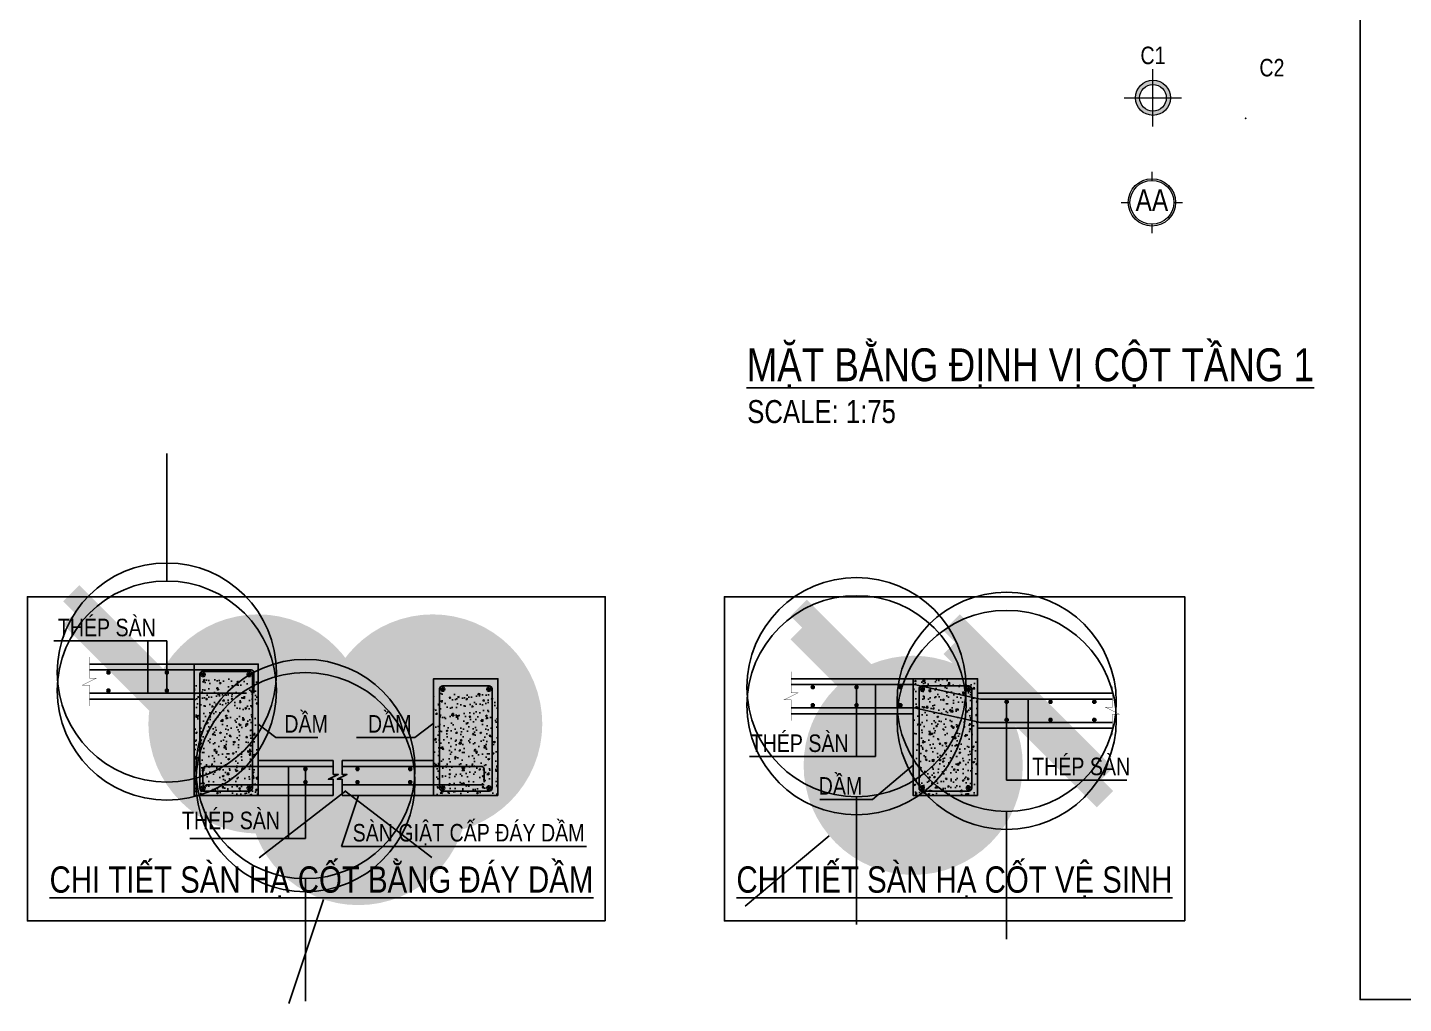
# Model space of a CAD drawing. Header units: millimetres. Extents: x -15201 to 41958, y -45 to 21445.
# Drawn here: x -15201 to 495, y -45 to 11089 of the extents above; entities that cross this region are included whole.
import ezdxf
from ezdxf.enums import TextEntityAlignment as Align

# ---------------------------------------------------------------- set-up
doc = ezdxf.new("R2010")
doc.units = ezdxf.units.MM
doc.linetypes.add('DASHDOT2_DBIM', pattern=[12.7, 6.35, -3.175, 0, -3.175])
for name, color, linetype, lineweight in [('DCE_Block', 8, 'Continuous', 9), ('DCE_Coc', 2, 'Continuous', 13), ('Dce_text', 7, 'Continuous', 13), ('DCE_TextCoc', 2, 'Continuous', 15), ('DCE_ThepChu', 1, 'Continuous', 35), ('DCE_Truc', 8, 'DASHDOT2_DBIM', 13)]:
    doc.layers.add(name, color=color, linetype=linetype, lineweight=lineweight)
doc.layers.add('DCE_Note', color=117, linetype='Continuous')
doc.layers.add('POINTS', color=5, linetype='Continuous')
doc.styles.add('Dce_Text', font='arial.ttf', dxfattribs={"width": 0.8})
doc.styles.add('Dce_Text2', font='arial.ttf', dxfattribs={"width": 0.8})
doc.dimstyles.new('Dce_207MV', dxfattribs={"dimscale": 25, "dimtxt": 2.5, "dimasz": 1.5, "dimexe": 1, "dimexo": 2, "dimgap": 1, "dimtad": 1, "dimdec": 0, "dimrnd": 5, "dimtxsty": 'Dce_Text', "dimblk": 'ARCHTICK', "dimcen": 2.5, "dimclrd": 8, "dimclre": 8, "dimclrt": 3, "dimadec": 0, "dimazin": 0, "dimtfac": 1, "dimtdec": 0, "dimtix": 1, "dimtmove": 2, "dimatfit": 3, "dimldrblk": 'DOTBLANK', "dimfxl": 1, "dimarcsym": 0})
doc.dimstyles.new('Dce_208MV', dxfattribs={"dimscale": 25, "dimtxt": 2.5, "dimasz": 1.5, "dimexe": 1, "dimexo": 2, "dimgap": 1, "dimtad": 1, "dimdec": 0, "dimrnd": 5, "dimtxsty": 'Dce_Text', "dimblk": 'ARCHTICK', "dimcen": 2.5, "dimclrd": 8, "dimclre": 8, "dimclrt": 3, "dimadec": 0, "dimazin": 0, "dimtfac": 1, "dimtdec": 0, "dimtix": 1, "dimtmove": 2, "dimatfit": 3, "dimldrblk": 'ARCHTICK', "dimfxl": 1, "dimarcsym": 0})

# ---------------------------------------------------------------- blocks, each defined once
blk = doc.blocks.new('Block_ALL')
blk.add_lwpolyline([(0, 20917), (41958.1, 20917), (41958.1, 0), (0, 0)], close=True)
blk = doc.blocks.new('Dce_TenTruc')
at = {"layer": 'DCE_Block'}
blk.add_circle((0, 0), 2.7, dxfattribs=at)
at = {"layer": 'DCE_Block', "color": 3}
blk.add_circle((0, 0), 2.5, dxfattribs=at)
at = {"layer": 'DCE_Truc'}
for p, q in [((0, 3.5), (0, 2.5)), ((-3.5, 0), (-2.5, 0)), ((2.5, 0), (3.5, 0)), ((0, -2.5), (0, -3.5))]:
    blk.add_line(p, q, dxfattribs=at)
at = {"layer": 'Dce_text', "color": 2, "style": 'Dce_Text', "width": 0.8}
blk.add_attdef('TRUC', text='', height=2.5, dxfattribs=at).set_placement((0, -1), align=Align.CENTER)
blk = doc.blocks.new('*U136')
at = {"ltscale": 150}
h = blk.add_hatch(color=256, dxfattribs=at)
h.dxf.hatch_style = 1
h.paths.add_polyline_path([(0, 2), (0, 1.52, -0.414214), (1.52, 0), (2, 0, 0.414214)])
h.paths.add_polyline_path([(0, 1.52), (0, 2, 0.414214), (-2, 0), (-1.52, 0, -0.414214)])
h.paths.add_polyline_path([(-1.52, 0), (-2, 0, 0.414214), (0, -2), (0, -1.52, -0.414214)])
h.paths.add_polyline_path([(2, 0), (1.52, 0, -0.414214), (0, -1.52), (0, -2, 0.414214)])
at = {"ltscale": 100}
for p, q in [((0, -3.27), (0, 3.27)), ((-3.27, 0), (3.27, 0))]:
    blk.add_line(p, q, dxfattribs=at)
at = {"ltscale": 150}
for radius in [2, 1.52]:
    blk.add_circle((0, 0), radius, dxfattribs=at)
at = {"layer": 'POINTS', "ltscale": 0.1}
blk.add_point((0, 0), dxfattribs=at)
at = {"layer": 'DCE_TextCoc', "style": 'Dce_Text', "width": 0.8}
blk.add_attdef('PILE.TAG', text='', height=2, dxfattribs=at).set_placement((0, 4.84), align=Align.MIDDLE_CENTER)
blk = doc.blocks.new('*U121')
at = {"layer": 'POINTS', "ltscale": 0.1}
blk.add_point((0, 0), dxfattribs=at)
at = {"style": 'Dce_Text', "width": 0.8}
blk.add_attdef('PILE.TAG2', text='', height=2, dxfattribs=at).set_placement((3, 5.79), align=Align.MIDDLE_CENTER)
blk = doc.blocks.new('DCE_Plan header 1')
at = {"color": 2, "style": 'Dce_Text2', "width": 0.8, "flags": 8}
for tag, p in [('DRAWING-E', (-0.51, 8.25)), ('DRAWING-VN', (-0.51, 0.28))]:
    blk.add_attdef(tag, p, '', height=4, dxfattribs=at)
at = {"color": 11, "lineweight": 35, "style": 'Dce_Text2', "width": 0.8, "flags": 8}
blk.add_attdef('SCALE_1:100', (-0.42, -6.09), '', height=2.8, dxfattribs=at)
blk = doc.blocks.new('Dce_McThepChu')
at = {"color": 0}
for p, q in [((-0.5, 0), (0.5, 0)), ((-0.35, 0.35), (0.35, -0.35)), ((0.35, 0.35), (-0.35, -0.35)), ((0, 0.5), (0, -0.5))]:
    blk.add_line(p, q, dxfattribs=at)
at = {"color": 0, "const_width": 0.0833}
blk.add_lwpolyline([(-0.5, 0, 1), (0.5, 0, 1), (-0.5, 0, 1)], format="xyb", dxfattribs=at)
blk = doc.blocks.new('*U139')
at = {"layer": 'DCE_ThepChu', "xscale": 14, "yscale": 14, "zscale": 18}
for p in [(0, 31), (0, -31)]:
    blk.add_blockref('Dce_McThepChu', p, dxfattribs=at)
blk = doc.blocks.new('*U140')
at = {"layer": 'DCE_ThepChu', "xscale": -14, "yscale": 14, "zscale": 18}
for p in [(0, 22.5), (0, -22.5)]:
    blk.add_blockref('Dce_McThepChu', p, dxfattribs=at)
blk = doc.blocks.new('_ArchTick')
at = {"color": 0, "linetype": 'ByBlock', "const_width": 0.15}
blk.add_lwpolyline([(-0.5, -0.5), (0.5, 0.5)], dxfattribs=at)
blk = doc.blocks.new('_DotBlank')
at = {"color": 0, "linetype": 'ByBlock', "lineweight": -2}
blk.add_line((-0.5, 0), (-1, 0), dxfattribs=at)
blk.add_circle((0, 0), 0.5, dxfattribs=at)
blk = doc.blocks.new('*U143')
at = {"layer": 'DCE_ThepChu', "xscale": 0.4666666666666667, "yscale": 0.4666666666666667, "zscale": 0.6}
for p in [(0, 1.03), (0, -1.03)]:
    blk.add_blockref('Dce_McThepChu', p, dxfattribs=at)
blk = doc.blocks.new('*U144')
at = {"layer": 'DCE_Note', "color": 0, "linetype": 'ByBlock', "lineweight": -2, "transparency": 16777216}
for p in [(-10, 0), (-5, 0), (0, 0)]:
    blk.add_blockref('*U143', p, dxfattribs=at)
blk = doc.blocks.new('*U145')
at = {"layer": 'DCE_ThepChu', "xscale": 0.4666666666666667, "yscale": 0.4666666666666667, "zscale": 0.6}
for p in [(0, 1.03), (0, -1.03)]:
    blk.add_blockref('Dce_McThepChu', p, dxfattribs=at)
blk = doc.blocks.new('*U146')
at = {"layer": 'DCE_Note', "color": 0, "linetype": 'ByBlock', "lineweight": -2, "transparency": 16777216}
for p in [(-10, 0), (-5, 0), (0, 0)]:
    blk.add_blockref('*U145', p, dxfattribs=at)
blk = doc.blocks.new('SanHaCoteDayDam')
at = {"layer": 'DCE_Note'}
h = blk.add_hatch(dxfattribs=at)
h.set_pattern_fill('AR-CONC', scale=0.266667)
h.set_pattern_definition([(50, (417.48, -11665.21), (1.91269382, -0.16733903), [0.2, -2.2]), (355, (417.48, -11665.21), (-0.37000356, 2.0058457), [0.16, -1.76]), (100.451444, (417.6393, -11665.224), (1.54269026, 1.83850664), [0.16997385, -1.8697123]), (46.1842, (417.48, -11664.6767), (2.8459769, -0.44138475), [0.3, -3.3]), (96.635635, (417.717, -11664.7135), (2.49243186, 2.5976496), [0.2549609, -2.80457]), (351.184164, (417.48, -11664.6767), (2.49243185, 2.5976496), [0.24, -2.64]), (21, (417.7466, -11664.81), (1.59175214, -1.07365038), [0.2, -2.2]), (326, (417.7466, -11664.81), (0.6488409, 1.93373345), [0.16, -1.76]), (71.451445, (417.8793, -11664.8995), (2.240593, 0.86008307), [0.16997384, -1.8697123]), (37.5, (417.47994, -11665.21004), (0.03242628, 0.887716944), [0, -1.73866667, 0, -1.78666667, 0, -1.76666667]), (7.5, (417.4799, -11665.21), (0.70151877, 1.051764565), [0, -1.01866667, 0, -1.69866667, 0, -0.67333333]), (327.5, (416.8853, -11665.21004), (1.423526496, -0.060146325), [0, -0.66666667, 0, -2.08, 0, -2.76]), (317.5, (416.6186, -11665.21), (1.55516312, 0.26694662), [0, -0.86666667, 0, -1.38133333, 0, -1.96])])
h.paths.add_polyline_path([(19, 27.64), (26.33, 27.64), (26.33, 14.31), (19, 14.31)])
h = blk.add_hatch(dxfattribs=at)
h.set_pattern_fill('AR-CONC', scale=0.266667)
h.set_pattern_definition([(50, (447.1466, -11665.21), (1.91269382, -0.16733903), [0.2, -2.2]), (355, (447.1466, -11665.21), (-0.37000356, 2.0058457), [0.16, -1.76]), (100.451444, (447.306, -11665.224), (1.54269026, 1.83850664), [0.16997385, -1.8697123]), (46.1842, (447.1466, -11664.6767), (2.8459769, -0.44138475), [0.3, -3.3]), (96.635635, (447.3838, -11664.7135), (2.49243186, 2.5976496), [0.2549609, -2.80457]), (351.184164, (447.1466, -11664.6767), (2.49243185, 2.5976496), [0.24, -2.64]), (21, (447.4133, -11664.81), (1.59175214, -1.07365038), [0.2, -2.2]), (326, (447.4133, -11664.81), (0.6488409, 1.93373345), [0.16, -1.76]), (71.451445, (447.546, -11664.8995), (2.240593, 0.86008307), [0.16997384, -1.8697123]), (37.5, (447.1466, -11665.21004), (0.03242628, 0.887716944), [0, -1.73866667, 0, -1.78666667, 0, -1.76666667]), (7.5, (447.1466, -11665.21), (0.70151877, 1.051764565), [0, -1.01866667, 0, -1.69866667, 0, -0.67333333]), (327.5, (446.55194, -11665.21004), (1.423526496, -0.060146325), [0, -0.66666667, 0, -2.08, 0, -2.76]), (317.5, (446.2853, -11665.21), (1.55516312, 0.26694662), [0, -0.86666667, 0, -1.38133333, 0, -1.96])])
h.paths.add_polyline_path([(46.33, 25.98), (53.66, 25.98), (53.66, 14.31), (46.33, 14.31)])
at = {"layer": 'DCE_Note', "color": 7}
for p, q in [((26.33, 29.31), (7.07, 29.31)), ((19, 25.31), (19, 29.31)), ((19, 25.31), (7.07, 25.31)), ((26.33, 18.31), (34.88, 18.31)), ((26.33, 14.31), (26.33, 18.31)), ((35.88, 18.31), (46.33, 18.31)), ((46.33, 14.31), (46.33, 18.31)), ((53.66, 14.31), (53.66, 18.31)), ((26.33, 14.31), (34.88, 14.31)), ((35.88, 14.31), (53.66, 14.31))]:
    blk.add_line(p, q, dxfattribs=at)
blk.add_lwpolyline([(65.91, 0), (0, 0), (0, 36.99), (65.91, 36.99)], close=True, dxfattribs=at)
at = {"layer": 'DCE_Note', "color": 7, "const_width": 0.0333}
blk.add_lwpolyline([(7.07, 24.51), (7.07, 26.91), (6.27, 26.91), (7.87, 27.71), (7.07, 27.71), (7.07, 30.11)], dxfattribs=at)
at = {"layer": 'DCE_Note', "color": 7}
for points in [[(7.07, 28.64), (25.5, 28.64, -0.414214), (25.83, 28.31), (25.83, 25.98)], [(34.88, 17.64), (20.33, 17.64, 0.414214), (20, 17.31), (20, 15.69)], [(52.09, 15.85), (52.09, 17.31, 0.414214), (51.75, 17.64), (35.88, 17.64)]]:
    blk.add_lwpolyline(points, format="xyb", dxfattribs=at)
for points in [[(19, 29.31), (26.33, 29.31), (26.33, 18.31)], [(53.66, 14.31), (53.66, 27.64), (46.33, 27.64), (46.33, 18.31)], [(7.07, 25.98), (25, 25.98)], [(26.33, 14.31), (19, 14.31), (19, 25.31)], [(34.88, 14.31), (34.88, 16.18), (34.33, 16.18), (35.44, 16.73), (34.88, 16.73), (34.88, 18.31)], [(35.88, 14.31), (35.88, 16.18), (35.33, 16.18), (36.43, 16.73), (35.88, 16.73), (35.88, 18.31)], [(34.88, 15.54), (20.33, 15.54)], [(52.09, 15.54), (35.88, 15.54)], [(46.33, 14.31), (53.66, 14.31)]]:
    blk.add_lwpolyline(points, dxfattribs=at)
for points in [[(20, 28.48), (25.33, 28.48, -0.414214), (25.66, 28.14), (25.66, 15.14, -0.414214), (25.33, 14.81), (20, 14.81, -0.414214), (19.66, 15.14), (19.66, 28.14, -0.414214)], [(47.33, 26.81), (52.66, 26.81, -0.414214), (53, 26.48), (53, 15.14, -0.414214), (52.66, 14.81), (47.33, 14.81, -0.414214), (47, 15.14), (47, 26.48, -0.414214)]]:
    blk.add_lwpolyline(points, format="xyb", close=True, dxfattribs=at)
at = {"layer": 'DCE_Note', "color": 7, "linetype": 'ByBlock', "lineweight": -2, "transparency": 16777216, "xscale": 0.03333333333333333, "yscale": 0.03333333333333333, "zscale": 0.03333333333333333}
for name, p in [('*U139', (9.23, 27.31)), ('*U139', (15.9, 27.31)), ('*U140', (31.7, 16.59)), ('*U140', (37.64, 16.59)), ('*U140', (43.66, 16.59))]:
    blk.add_blockref(name, p, dxfattribs=at)
at = {"layer": 'DCE_Note', "color": 7, "yscale": 0.6, "zscale": 0.6, "rotation": 180}
for p, xscale in [((20.03, 28.11), 0.6), ((25.3, 28.11), -0.6), ((47.36, 26.44), 0.6), ((52.63, 26.44), -0.6)]:
    blk.add_blockref('Dce_McThepChu', p, dxfattribs=dict(at, xscale=xscale))
at = {"layer": 'DCE_Note', "color": 7, "yscale": 0.6, "zscale": 0.6}
for p, xscale in [((20.03, 15.18), -0.6), ((25.3, 15.18), 0.6), ((47.36, 15.18), -0.6), ((52.63, 15.18), 0.6)]:
    blk.add_blockref('Dce_McThepChu', p, dxfattribs=dict(at, xscale=xscale))
at = {"layer": 'DCE_Note', "color": 7, "style": 'Dce_Text2', "width": 0.8}
for s, height, p in [('THÉP SÀN', 2, (3.46, 32.48)), ('DẦM', 2, (29.3, 21.49)), ('DẦM', 2, (38.83, 21.49)), ('THÉP SÀN', 2, (17.63, 10.47)), ('SÀN GIẬT CẤP ĐÁY DẦM', 2, (37.09, 9.07)), ('%%UCHI TIẾT SÀN HẠ CỐT BẰNG ĐÁY DẦM', 3, (2.52, 3.23))]:
    blk.add_text(s, height=height, dxfattribs=at).set_placement(p)
at = {"layer": 'DCE_Note', "color": 7}
for points, dimstyle, override in [([(15.9, 28.34), (15.9, 31.96), (2.99, 31.96)], 'Dce_207MV', {"dimasz": 1}), ([(15.9, 26.28), (15.9, 31.96), (2.99, 31.96)], 'Dce_207MV', {"dimasz": 1}), ([(13.74, 25.98), (13.74, 31.96), (2.99, 31.96)], 'Dce_208MV', {"dimasz": 0.7}), ([(13.74, 28.64), (13.74, 31.96), (2.99, 31.96)], 'Dce_208MV', {"dimasz": 0.7}), ([(26.29, 22.48), (28.32, 20.92), (33.1, 20.92)], 'Dce_207MV', {"dimasz": 1, "dimldrblk": 'Dot'}), ([(46.22, 22.48), (44.2, 20.92), (37.51, 20.92)], 'Dce_207MV', {"dimasz": 1, "dimldrblk": 'Dot'}), ([(29.79, 17.64), (29.79, 9.41), (18.5, 9.41)], 'Dce_208MV', {"dimasz": 0.7}), ([(31.7, 17.34), (31.7, 9.41), (18.5, 9.41)], 'Dce_207MV', {"dimasz": 1}), ([(31.7, 15.84), (31.7, 9.41), (18.5, 9.41)], 'Dce_207MV', {"dimasz": 1}), ([(29.79, 15.54), (29.79, 9.41), (18.5, 9.41)], 'Dce_208MV', {"dimasz": 0.7}), ([(37.74, 14.31), (35.8, 8.51), (63.76, 8.51)], 'Dce_207MV', {"dimasz": 1, "dimldrblk": 'Dot'})]:
    blk.add_leader(points, dimstyle=dimstyle, override=override, dxfattribs=at)
blk = doc.blocks.new('SanHaCoteVeSinh')
at = {"layer": 'DCE_Note'}
h = blk.add_hatch(dxfattribs=at)
h.set_pattern_fill('AR-CONC', scale=0.266667)
h.set_pattern_definition([(50, (604.459, -10465.6563), (1.91269382, -0.16733903), [0.2, -2.2]), (355, (604.459, -10465.6563), (-0.37000356, 2.0058457), [0.16, -1.76]), (100.451444, (604.6185, -10465.6703), (1.54269026, 1.83850664), [0.16997385, -1.8697123]), (46.1842, (604.459, -10465.123), (2.8459769, -0.44138475), [0.3, -3.3]), (96.635635, (604.6962, -10465.1598), (2.49243186, 2.5976496), [0.2549609, -2.80457]), (351.184164, (604.459, -10465.123), (2.49243185, 2.5976496), [0.24, -2.64]), (21, (604.7257, -10465.2563), (1.59175214, -1.07365038), [0.2, -2.2]), (326, (604.7257, -10465.2563), (0.6488409, 1.93373345), [0.16, -1.76]), (71.451445, (604.8584, -10465.3458), (2.240593, 0.86008307), [0.16997384, -1.8697123]), (37.5, (604.4591, -10465.6563), (0.03242628, 0.887716944), [0, -1.73866667, 0, -1.78666667, 0, -1.76666667]), (7.5, (604.4591, -10465.6563), (0.70151877, 1.051764565), [0, -1.01866667, 0, -1.69866667, 0, -0.67333333]), (327.5, (603.8644, -10465.6563), (1.423526496, -0.060146325), [0, -0.66666667, 0, -2.08, 0, -2.76]), (317.5, (603.5977, -10465.6563), (1.55516312, 0.26694662), [0, -0.86666667, 0, -1.38133333, 0, -1.96])])
h.paths.add_polyline_path([(21.53, 27.64), (28.87, 27.64), (28.87, 14.31), (21.53, 14.31)])
at = {"layer": 'DCE_Note', "color": 7}
for p, q in [((28.87, 27.64), (7.61, 27.64)), ((21.53, 23.64), (21.53, 27.64)), ((28.87, 25.98), (44.28, 25.98)), ((21.53, 23.64), (7.61, 23.64)), ((28.87, 21.98), (44.28, 21.98)), ((28.87, 14.31), (28.87, 18.31))]:
    blk.add_line(p, q, dxfattribs=at)
blk.add_lwpolyline([(52.5, 0), (0, 0), (0, 36.99), (52.5, 36.99)], close=True, dxfattribs=at)
at = {"layer": 'DCE_Note', "color": 7, "const_width": 0.0333}
for points in [[(7.61, 22.84), (7.61, 25.24), (6.81, 25.24), (8.41, 26.04), (7.61, 26.04), (7.61, 28.44)], [(44.28, 21.18), (44.28, 23.58), (45.08, 23.58), (43.48, 24.38), (44.28, 24.38), (44.28, 26.78)]]:
    blk.add_lwpolyline(points, dxfattribs=at)
at = {"layer": 'DCE_Note', "color": 7}
for points in [[(7.61, 26.98), (21.64, 26.98), (29.2, 25.31), (44.28, 25.31)], [(21.53, 27.64), (28.87, 27.64), (28.87, 18.31)], [(7.61, 24.31), (21.64, 24.31), (29.2, 22.64), (44.28, 22.64)], [(28.87, 14.31), (21.53, 14.31), (21.53, 23.64)]]:
    blk.add_lwpolyline(points, dxfattribs=at)
blk.add_lwpolyline([(22.53, 26.81), (27.87, 26.81, -0.414214), (28.2, 26.48), (28.2, 15.14, -0.414214), (27.87, 14.81), (22.53, 14.81, -0.414214), (22.2, 15.14), (22.2, 26.48, -0.414214)], format="xyb", close=True, dxfattribs=at)
blk.add_blockref('*U144', (20.07, 25.64), dxfattribs=at)
at = {"layer": 'DCE_Note', "color": 7, "yscale": 0.6, "zscale": 0.6, "rotation": 180}
for p, xscale in [((22.57, 26.44), 0.6), ((27.83, 26.44), -0.6)]:
    blk.add_blockref('Dce_McThepChu', p, dxfattribs=dict(at, xscale=xscale))
at = {"layer": 'DCE_Note', "color": 7, "extrusion": (0, 0, -1), "zscale": -1}
blk.add_blockref('*U146', (-32.19, 23.98), dxfattribs=at)
at = {"layer": 'DCE_Note', "color": 7, "yscale": 0.6, "zscale": 0.6}
for p, xscale in [((22.57, 15.18), -0.6), ((27.83, 15.18), 0.6)]:
    blk.add_blockref('Dce_McThepChu', p, dxfattribs=dict(at, xscale=xscale))
at = {"layer": 'DCE_Note', "color": 7, "style": 'Dce_Text2', "width": 0.8}
for s, height, p in [('THÉP SÀN', 2, (2.99, 19.28)), ('THÉP SÀN', 2, (35.1, 16.63)), ('DẦM', 2, (10.75, 14.41)), ('%%UCHI TIẾT SÀN HẠ CỐT VỆ SINH', 3, (1.37, 3.23))]:
    blk.add_text(s, height=height, dxfattribs=at).set_placement(p)
at = {"layer": 'DCE_Note', "color": 7}
for points, dimstyle, override in [([(17.22, 26.98), (17.22, 18.77), (2.84, 18.77)], 'Dce_208MV', {"dimasz": 0.7}), ([(15.07, 26.68), (15.07, 18.77), (2.84, 18.77)], 'Dce_207MV', {"dimasz": 1}), ([(34.66, 25.31), (34.66, 16.05), (45.91, 16.05)], 'Dce_208MV', {"dimasz": 0.7}), ([(15.07, 24.61), (15.07, 18.77), (2.84, 18.77)], 'Dce_207MV', {"dimasz": 1}), ([(17.22, 24.31), (17.22, 18.77), (2.84, 18.77)], 'Dce_208MV', {"dimasz": 0.7}), ([(32.19, 25.01), (32.19, 16.05), (45.91, 16.05)], 'Dce_207MV', {"dimasz": 1}), ([(32.19, 22.94), (32.19, 16.05), (45.91, 16.05)], 'Dce_207MV', {"dimasz": 1}), ([(34.66, 22.64), (34.66, 16.05), (45.91, 16.05)], 'Dce_208MV', {"dimasz": 0.7}), ([(21.53, 17.76), (16.87, 13.85), (10.89, 13.85)], 'Dce_207MV', {"dimasz": 1, "dimldrblk": 'Dot'})]:
    blk.add_leader(points, dimstyle=dimstyle, override=override, dxfattribs=at)

msp = doc.modelspace()

# ---------------------------------------------------------------- block references
msp.add_blockref('Block_ALL', (0, 0))
at = {"xscale": 100, "yscale": 100, "zscale": 100}
msp.add_blockref('Dce_TenTruc', (-2375, 9094), dxfattribs=at).add_auto_attribs({'TRUC': 'AA'})
at = {"layer": 'DCE_Coc', "xscale": 100, "yscale": 100, "zscale": 100}
for name, p, values in [('*U136', (-2363, 10287), {'PILE.TAG': 'C1'}), ('*U121', (-1306, 10052), {'PILE.TAG2': 'C2'})]:
    msp.add_blockref(name, p, dxfattribs=at).add_auto_attribs(values)
at = {"layer": 'DCE_Note'}
ref = msp.add_blockref('DCE_Plan header 1', (-6960, 7033), dxfattribs=dict(at, xscale=75, yscale=75, zscale=75))
ref.add_attrib('SCALE_1:100', 'SCALE: 1:75', (-6991, 6576), dxfattribs={"layer": '0', "color": 11, "lineweight": 35, "height": 262.5, "style": 'Dce_Text2', "width": 0.8})
ref.add_attrib('DRAWING-VN', '%%UMẶT BẰNG ĐỊNH VỊ CỘT TẦNG 1', (-6998, 7054), dxfattribs={"layer": '0', "color": 2, "height": 375, "style": 'Dce_Text2', "width": 0.8})
at = {"layer": 'DCE_Note', "xscale": 100, "yscale": 100, "zscale": 100}
for name, p in [('SanHaCoteDayDam', (-15201, 896)), ('SanHaCoteVeSinh', (-7251, 896))]:
    msp.add_blockref(name, p, dxfattribs=at)

doc.saveas('drawing.dxf')
